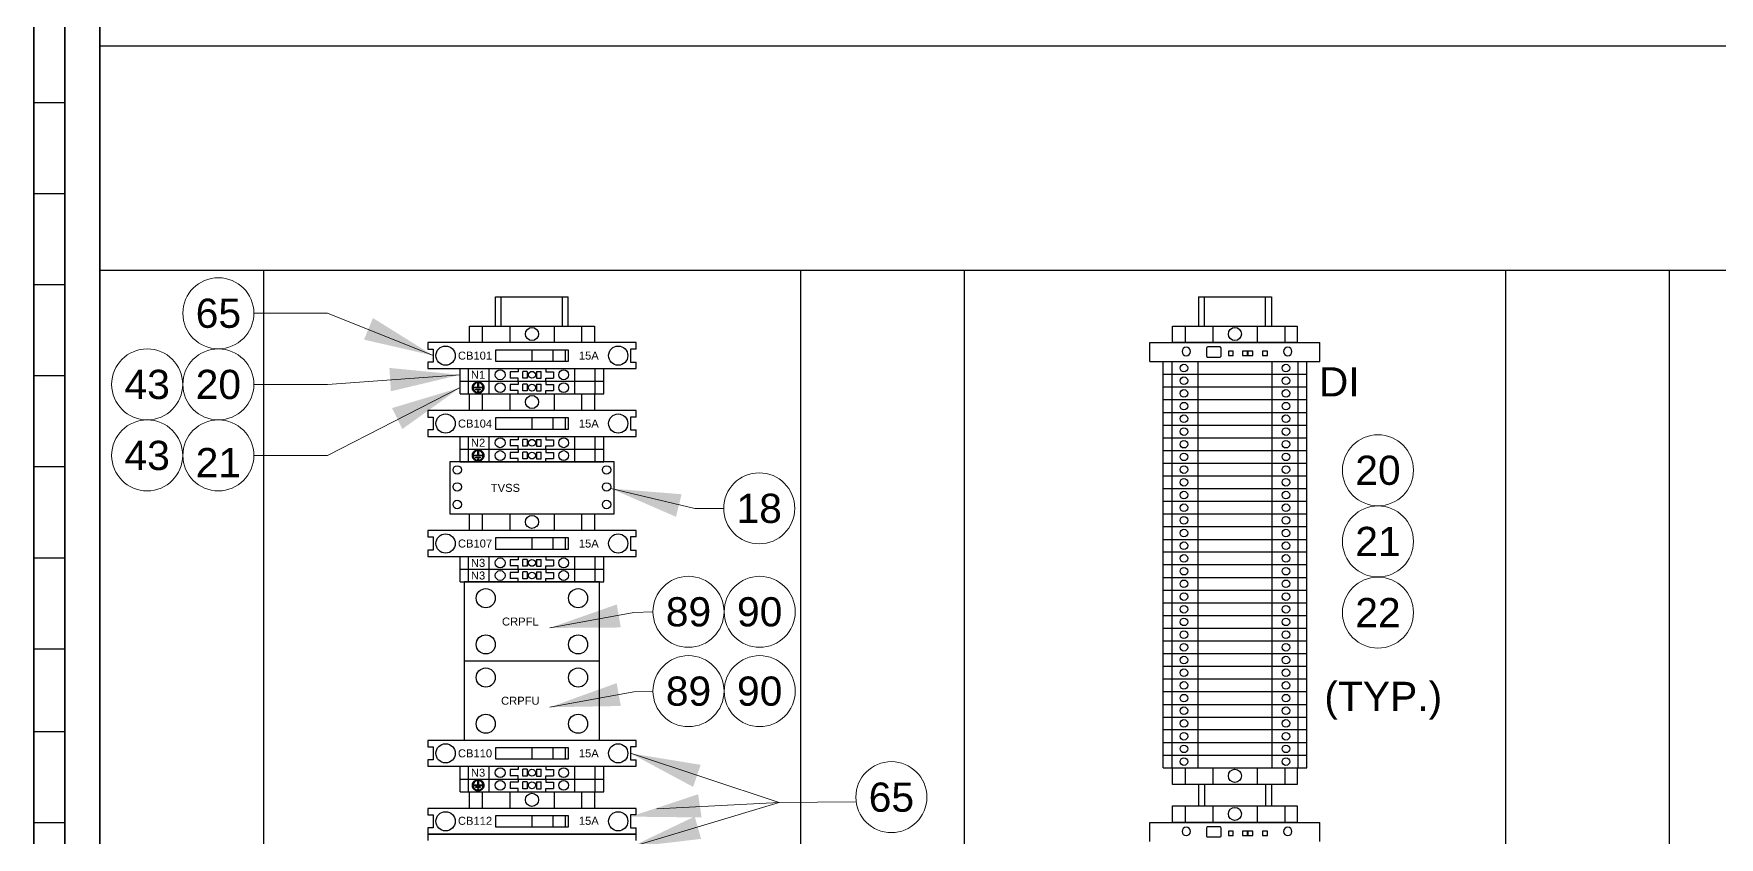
# Paper-space layout '2 DOOR PANEL LAYOUT - A1 Sheet' of a CAD drawing. Extents: x 50 to 825, y 22 to 486.
# Drawn here: x 399.6 to 504.9, y 373.1 to 423.4 of the extents above; entities that cross this region are included whole.
import ezdxf
from ezdxf.enums import TextEntityAlignment as Align

# ---------------------------------------------------------------- set-up
doc = ezdxf.new("R2010")
doc.units = 0
for name, color, linetype, lineweight in [('N-ANNO-TEXT', 2, 'Continuous', 18), ('N-EQPM', 3, 'Continuous', 25), ('N-PANL', 4, 'Continuous', 35)]:
    doc.layers.add(name, color=color, linetype=linetype, lineweight=lineweight)
doc.styles.add('_CGS_2-5_NOTES', font='arial.ttf', dxfattribs={"height": 2.5})
doc.styles.add('T1_2_5', font='arial.ttf', dxfattribs={"height": 2.5})

psp = doc.layouts.new('2 DOOR PANEL LAYOUT - A1 Sheet')

# ---------------------------------------------------------------- linework, layer by layer
at = {"layer": 'N-ANNO-TEXT'}
for p, q in [((438.54, 374.93), (446.17, 375.33)), ((446.17, 375.33), (450.96, 375.37))]:
    psp.add_line(p, q, dxfattribs=at)
for points in [[(424.56, 403.27), (417.96, 405.92), (413.35, 405.92)], [(426.24, 402.07), (417.96, 401.47), (413.35, 401.47)], [(426.24, 401.27), (417.96, 397.03), (413.35, 397.03)], [(435.66, 394.96), (440.9, 393.71), (442.7, 393.72)], [(431.84, 386.24), (437.09, 387.2), (438.29, 387.25)], [(431.84, 381.28), (437.09, 382.24), (438.29, 382.29)], [(436.89, 378.4), (446.17, 375.33), (450.96, 375.37)], [(436.89, 372.53), (446.17, 375.33), (450.96, 375.37)]]:
    psp.add_lwpolyline(points, dxfattribs=at)
for centre in [(411.13, 405.92), (406.68, 401.47), (411.13, 401.47), (406.68, 397.03), (411.13, 397.03), (483.6, 396.1), (444.93, 393.72), (483.6, 391.65), (440.51, 387.25), (444.96, 387.25), (483.6, 387.2), (440.51, 382.29), (444.96, 382.29), (453.19, 375.66)]:
    psp.add_circle(centre, 2.22, dxfattribs=at)
for points in [[(420.23, 404.27), (424.56, 403.27), (420.79, 405.62)], [(421.91, 401.04), (426.24, 402.07), (421.82, 402.5)], [(422.63, 398.68), (426.24, 401.27), (421.98, 399.99)], [(440.08, 394.6), (435.66, 394.96), (439.73, 393.19)], [(436.03, 387.71), (431.84, 386.24), (436.28, 386.27)], [(436.02, 382.79), (431.84, 381.28), (436.28, 381.36)], [(441.27, 377.68), (436.89, 378.4), (440.8, 376.3)], [(441.11, 375.84), (436.89, 374.44), (441.33, 374.39)], [(440.9, 374.45), (436.89, 372.53), (441.3, 373.05)]]:
    psp.add_solid(points, dxfattribs=at)
at = {"layer": 'N-EQPM'}
for p, q in [((403.72, 422.64), (633.47, 422.64)), ((633.47, 408.59), (403.72, 408.59)), ((413.94, 408.59), (413.94, 252.35)), ((447.52, 408.59), (447.52, 259.07)), ((457.74, 408.59), (457.74, 259.07)), ((491.58, 408.59), (491.58, 259.07)), ((501.8, 408.59), (501.8, 252.35)), ((428.45, 405.12), (428.45, 406.95)), ((428.45, 405.12), (428.45, 406.95)), ((428.45, 406.95), (433, 406.95)), ((428.45, 405.12), (428.45, 406.95)), ((428.45, 405.12), (428.45, 406.95)), ((428.45, 406.95), (433, 406.95)), ((428.81, 405.12), (428.81, 406.95)), ((428.81, 405.12), (428.81, 406.95)), ((432.64, 405.12), (432.64, 406.95)), ((432.64, 405.12), (432.64, 406.95)), ((433, 405.12), (433, 406.95)), ((433, 405.12), (433, 406.95)), ((472.38, 406.95), (476.94, 406.95)), ((472.38, 406.95), (472.38, 405.12)), ((472.75, 405.12), (472.75, 406.95)), ((476.57, 405.12), (476.57, 406.95)), ((476.94, 406.95), (476.94, 405.12)), ((427.62, 405.12), (427.62, 404.08)), ((429.34, 405.12), (429.34, 404.08)), ((432.11, 405.12), (432.11, 404.08)), ((433.83, 405.12), (433.83, 404.08)), ((471.55, 405.12), (471.55, 404.08)), ((473.27, 405.12), (473.27, 404.08)), ((476.05, 405.12), (476.05, 404.08)), ((477.77, 405.12), (477.77, 404.08)), ((437.23, 404.08), (424.22, 404.08)), ((424.22, 404.08), (424.22, 403.68)), ((424.22, 403.68), (424.56, 403.68)), ((424.56, 403.68), (424.56, 402.86)), ((430.73, 403.64), (430.73, 402.9)), ((432.03, 403.64), (432.03, 402.9)), ((432.8, 403.64), (432.8, 402.9)), ((437.23, 403.68), (436.89, 403.68)), ((436.89, 403.68), (436.89, 402.86)), ((437.23, 403.68), (437.23, 404.08)), ((424.22, 402.86), (424.22, 402.46)), ((424.56, 402.86), (424.22, 402.86)), ((424.22, 402.46), (437.23, 402.46)), ((429.86, 402.46), (429.86, 402.26)), ((431.59, 402.46), (431.59, 402.26)), ((436.89, 402.86), (437.23, 402.86)), ((437.23, 402.46), (437.23, 402.86)), ((470.71, 402.9), (470.71, 402.1)), ((472.34, 402.9), (472.34, 402.1)), ((429.86, 402.26), (429.37, 402.26)), ((429.37, 402.26), (429.37, 401.87)), ((429.86, 401.87), (429.37, 401.87)), ((429.86, 401.46), (429.37, 401.46)), ((429.37, 401.46), (429.37, 401.08)), ((429.86, 401.67), (429.86, 401.87)), ((429.86, 401.67), (429.86, 401.46)), ((430.43, 402.28), (430.16, 402.28)), ((430.16, 401.85), (430.16, 402.28)), ((430.43, 401.85), (430.16, 401.85)), ((430.43, 401.49), (430.16, 401.49)), ((430.16, 401.06), (430.16, 401.49)), ((430.43, 402.28), (430.43, 401.85)), ((430.43, 401.49), (430.43, 401.06)), ((431.02, 402.28), (431.3, 402.28)), ((431.02, 402.28), (431.02, 401.85)), ((431.02, 401.85), (431.3, 401.85)), ((431.02, 401.49), (431.3, 401.49)), ((431.02, 401.49), (431.02, 401.06)), ((431.3, 401.85), (431.3, 402.28)), ((431.3, 401.06), (431.3, 401.49)), ((431.59, 402.26), (432.08, 402.26)), ((431.59, 401.67), (431.59, 401.87)), ((431.59, 401.87), (432.08, 401.87)), ((431.59, 401.67), (431.59, 401.46)), ((431.59, 401.46), (432.08, 401.46)), ((432.08, 402.26), (432.08, 401.87)), ((432.08, 401.46), (432.08, 401.08)), ((470.71, 402.1), (470.71, 401.31)), ((472.34, 402.1), (472.34, 401.31)), ((427.62, 400.87), (427.62, 399.83)), ((429.34, 400.87), (429.34, 399.83)), ((429.86, 401.08), (429.37, 401.08)), ((429.86, 400.87), (429.86, 401.08)), ((430.43, 401.06), (430.16, 401.06)), ((431.02, 401.06), (431.3, 401.06)), ((431.59, 400.87), (431.59, 401.08)), ((431.59, 401.08), (432.08, 401.08)), ((432.11, 400.87), (432.11, 399.83)), ((433.83, 400.87), (433.83, 399.83)), ((470.71, 401.31), (470.71, 400.52)), ((470.71, 400.52), (470.71, 399.72)), ((472.34, 401.31), (472.34, 400.52)), ((472.34, 400.52), (472.34, 399.72)), ((437.23, 399.83), (424.22, 399.83)), ((424.22, 399.83), (424.22, 399.43)), ((424.22, 399.43), (424.56, 399.43)), ((424.56, 399.43), (424.56, 398.62)), ((430.73, 399.39), (430.73, 398.65)), ((432.03, 399.39), (432.03, 398.65)), ((432.8, 399.39), (432.8, 398.65)), ((437.23, 399.43), (436.89, 399.43)), ((436.89, 399.43), (436.89, 398.62)), ((437.23, 399.43), (437.23, 399.83)), ((470.71, 399.72), (470.71, 398.93)), ((472.34, 399.72), (472.34, 398.93)), ((424.22, 398.62), (424.22, 398.21)), ((424.56, 398.62), (424.22, 398.62)), ((424.22, 398.21), (437.23, 398.21)), ((429.86, 398.21), (429.86, 398.01)), ((431.59, 398.21), (431.59, 398.01)), ((436.89, 398.62), (437.23, 398.62)), ((437.23, 398.21), (437.23, 398.62)), ((470.71, 398.93), (470.71, 398.13)), ((472.34, 398.93), (472.34, 398.13)), ((429.86, 398.01), (429.37, 398.01)), ((429.37, 398.01), (429.37, 397.63)), ((429.86, 397.63), (429.37, 397.63)), ((429.86, 397.21), (429.37, 397.21)), ((429.37, 397.21), (429.37, 396.83)), ((429.86, 397.42), (429.86, 397.63)), ((429.86, 397.42), (429.86, 397.21)), ((430.43, 398.03), (430.16, 398.03)), ((430.16, 397.6), (430.16, 398.03)), ((430.43, 397.6), (430.16, 397.6)), ((430.43, 397.24), (430.16, 397.24)), ((430.16, 396.81), (430.16, 397.24)), ((430.43, 398.03), (430.43, 397.6)), ((430.43, 397.24), (430.43, 396.81)), ((431.02, 398.03), (431.3, 398.03)), ((431.02, 398.03), (431.02, 397.6)), ((431.02, 397.6), (431.3, 397.6)), ((431.02, 397.24), (431.3, 397.24)), ((431.02, 397.24), (431.02, 396.81)), ((431.3, 397.6), (431.3, 398.03)), ((431.3, 396.81), (431.3, 397.24)), ((431.59, 398.01), (432.08, 398.01)), ((431.59, 397.42), (431.59, 397.63)), ((431.59, 397.63), (432.08, 397.63)), ((431.59, 397.42), (431.59, 397.21)), ((431.59, 397.21), (432.08, 397.21)), ((432.08, 398.01), (432.08, 397.63)), ((432.08, 397.21), (432.08, 396.83)), ((470.71, 398.13), (470.71, 397.34)), ((470.71, 397.34), (470.71, 396.55)), ((472.34, 398.13), (472.34, 397.34)), ((472.34, 397.34), (472.34, 396.55)), ((435.87, 396.63), (425.59, 396.63)), ((425.59, 396.63), (425.59, 393.37)), ((429.86, 396.83), (429.37, 396.83)), ((429.86, 396.63), (429.86, 396.83)), ((430.43, 396.81), (430.16, 396.81)), ((431.02, 396.81), (431.3, 396.81)), ((431.59, 396.63), (431.59, 396.83)), ((431.59, 396.83), (432.08, 396.83)), ((435.87, 393.37), (435.87, 396.63)), ((470.71, 396.55), (470.71, 395.75)), ((472.34, 396.55), (472.34, 395.75)), ((470.71, 395.75), (470.71, 394.96)), ((472.34, 395.75), (472.34, 394.96)), ((470.71, 394.96), (470.71, 394.17)), ((470.71, 394.17), (470.71, 393.37)), ((472.34, 394.96), (472.34, 394.17)), ((472.34, 394.17), (472.34, 393.37)), ((425.59, 393.37), (435.87, 393.37)), ((427.62, 393.37), (427.62, 392.33)), ((429.34, 393.37), (429.34, 392.33)), ((432.11, 393.37), (432.11, 392.33)), ((433.83, 393.37), (433.83, 392.33)), ((470.71, 393.37), (470.71, 392.58)), ((472.34, 393.37), (472.34, 392.58)), ((437.23, 392.33), (424.22, 392.33)), ((424.22, 392.33), (424.22, 391.93)), ((424.22, 391.93), (424.56, 391.93)), ((424.56, 391.93), (424.56, 391.11)), ((430.73, 391.89), (430.73, 391.15)), ((432.03, 391.89), (432.03, 391.15)), ((432.8, 391.89), (432.8, 391.15)), ((437.23, 391.93), (436.89, 391.93)), ((436.89, 391.93), (436.89, 391.11)), ((437.23, 391.93), (437.23, 392.33)), ((470.71, 392.58), (470.71, 391.78)), ((472.34, 392.58), (472.34, 391.78)), ((424.22, 391.11), (424.22, 390.71)), ((424.56, 391.11), (424.22, 391.11)), ((436.89, 391.11), (437.23, 391.11)), ((437.23, 390.71), (437.23, 391.11)), ((470.71, 391.78), (470.71, 390.99)), ((470.71, 390.99), (470.71, 390.2)), ((472.34, 391.78), (472.34, 390.99)), ((472.34, 390.99), (472.34, 390.2)), ((424.22, 390.71), (437.23, 390.71)), ((429.86, 390.51), (429.37, 390.51)), ((429.37, 390.51), (429.37, 390.12)), ((429.86, 390.12), (429.37, 390.12)), ((429.86, 390.71), (429.86, 390.51)), ((429.86, 389.92), (429.86, 390.12)), ((429.86, 389.92), (429.86, 389.71)), ((430.43, 390.53), (430.16, 390.53)), ((430.16, 390.1), (430.16, 390.53)), ((430.43, 390.1), (430.16, 390.1)), ((430.43, 390.53), (430.43, 390.1)), ((431.02, 390.53), (431.3, 390.53)), ((431.02, 390.53), (431.02, 390.1)), ((431.02, 390.1), (431.3, 390.1)), ((431.3, 390.1), (431.3, 390.53)), ((431.59, 390.71), (431.59, 390.51)), ((431.59, 390.51), (432.08, 390.51)), ((431.59, 389.92), (431.59, 390.12)), ((431.59, 390.12), (432.08, 390.12)), ((431.59, 389.92), (431.59, 389.71)), ((432.08, 390.51), (432.08, 390.12)), ((470.71, 390.2), (470.71, 389.4)), ((472.34, 390.2), (472.34, 389.4)), ((429.86, 389.71), (429.37, 389.71)), ((429.37, 389.71), (429.37, 389.33)), ((429.86, 389.33), (429.37, 389.33)), ((429.86, 389.12), (429.86, 389.33)), ((430.43, 389.74), (430.16, 389.74)), ((430.16, 389.31), (430.16, 389.74)), ((430.43, 389.31), (430.16, 389.31)), ((430.43, 389.74), (430.43, 389.31)), ((431.02, 389.74), (431.3, 389.74)), ((431.02, 389.74), (431.02, 389.31)), ((431.02, 389.31), (431.3, 389.31)), ((431.3, 389.31), (431.3, 389.74)), ((431.59, 389.71), (432.08, 389.71)), ((431.59, 389.12), (431.59, 389.33)), ((431.59, 389.33), (432.08, 389.33)), ((432.08, 389.71), (432.08, 389.33)), ((470.71, 389.4), (470.71, 388.61)), ((472.34, 389.4), (472.34, 388.61)), ((470.71, 388.61), (470.71, 387.81)), ((470.71, 387.81), (470.71, 387.02)), ((472.34, 388.61), (472.34, 387.81)), ((472.34, 387.81), (472.34, 387.02)), ((470.71, 387.02), (470.71, 386.23)), ((472.34, 387.02), (472.34, 386.23)), ((470.71, 386.23), (470.71, 385.43)), ((472.34, 386.23), (472.34, 385.43)), ((470.71, 385.43), (470.71, 384.64)), ((470.71, 384.64), (470.71, 383.85)), ((472.34, 385.43), (472.34, 384.64)), ((472.34, 384.64), (472.34, 383.85)), ((470.71, 383.85), (470.71, 383.05)), ((472.34, 383.85), (472.34, 383.05)), ((470.71, 383.05), (470.71, 382.26)), ((472.34, 383.05), (472.34, 382.26)), ((470.71, 382.26), (470.71, 381.46)), ((470.71, 381.46), (470.71, 380.67)), ((472.34, 382.26), (472.34, 381.46)), ((472.34, 381.46), (472.34, 380.67)), ((470.71, 380.67), (470.71, 379.88)), ((472.34, 380.67), (472.34, 379.88)), ((470.71, 379.88), (470.71, 379.08)), ((472.34, 379.88), (472.34, 379.08)), ((437.23, 379.21), (424.22, 379.21)), ((424.22, 379.21), (424.22, 378.81)), ((424.22, 378.81), (424.56, 378.81)), ((424.56, 378.81), (424.56, 377.99)), ((430.73, 378.77), (430.73, 378.03)), ((432.03, 378.77), (432.03, 378.03)), ((432.8, 378.77), (432.8, 378.03)), ((437.23, 378.81), (436.89, 378.81)), ((436.89, 378.81), (436.89, 377.99)), ((437.23, 378.81), (437.23, 379.21)), ((470.71, 379.08), (470.71, 378.29)), ((470.71, 378.29), (470.71, 377.49)), ((472.34, 379.08), (472.34, 378.29)), ((472.34, 378.29), (472.34, 377.49)), ((424.22, 377.99), (424.22, 377.59)), ((424.56, 377.99), (424.22, 377.99)), ((424.22, 377.59), (437.23, 377.59)), ((429.86, 377.38), (429.37, 377.38)), ((429.37, 377.38), (429.37, 377)), ((429.86, 377.59), (429.86, 377.38)), ((430.43, 377.4), (430.16, 377.4)), ((430.16, 376.98), (430.16, 377.4)), ((430.43, 377.4), (430.43, 376.98)), ((431.02, 377.4), (431.3, 377.4)), ((431.02, 377.4), (431.02, 376.98)), ((431.3, 376.98), (431.3, 377.4)), ((431.59, 377.59), (431.59, 377.38)), ((431.59, 377.38), (432.08, 377.38)), ((432.08, 377.38), (432.08, 377)), ((436.89, 377.99), (437.23, 377.99)), ((437.23, 377.59), (437.23, 377.99)), ((471.55, 377.49), (471.55, 376.45)), ((473.27, 377.49), (473.27, 376.45)), ((476.05, 377.49), (476.05, 376.45)), ((477.77, 377.49), (477.77, 376.45)), ((429.86, 377), (429.37, 377)), ((429.86, 376.59), (429.37, 376.59)), ((429.37, 376.59), (429.37, 376.2)), ((429.86, 376.2), (429.37, 376.2)), ((429.86, 376.79), (429.86, 377)), ((429.86, 376.79), (429.86, 376.59)), ((429.86, 376), (429.86, 376.2)), ((430.43, 376.98), (430.16, 376.98)), ((430.43, 376.61), (430.16, 376.61)), ((430.16, 376.18), (430.16, 376.61)), ((430.43, 376.18), (430.16, 376.18)), ((430.43, 376.61), (430.43, 376.18)), ((431.02, 376.98), (431.3, 376.98)), ((431.02, 376.61), (431.3, 376.61)), ((431.02, 376.61), (431.02, 376.18)), ((431.02, 376.18), (431.3, 376.18)), ((431.3, 376.18), (431.3, 376.61)), ((431.59, 376.79), (431.59, 377)), ((431.59, 377), (432.08, 377)), ((431.59, 376.79), (431.59, 376.59)), ((431.59, 376.59), (432.08, 376.59)), ((431.59, 376), (431.59, 376.2)), ((431.59, 376.2), (432.08, 376.2)), ((432.08, 376.59), (432.08, 376.2)), ((472.38, 376.45), (472.38, 375.11)), ((472.75, 376.45), (472.75, 375.11)), ((476.57, 376.45), (476.57, 375.11)), ((476.94, 376.45), (476.94, 375.11)), ((427.62, 376), (427.62, 374.96)), ((429.34, 376), (429.34, 374.96)), ((432.11, 376), (432.11, 374.96)), ((433.83, 376), (433.83, 374.96)), ((471.55, 375.11), (471.55, 374.07)), ((473.27, 375.11), (473.27, 374.07)), ((476.05, 375.11), (476.05, 374.07)), ((477.77, 375.11), (477.77, 374.07)), ((437.23, 374.96), (424.22, 374.96)), ((424.22, 374.96), (424.22, 374.56)), ((424.22, 374.56), (424.56, 374.56)), ((424.56, 374.56), (424.56, 373.74)), ((430.73, 374.52), (430.73, 373.78)), ((432.03, 374.52), (432.03, 373.78)), ((432.8, 374.52), (432.8, 373.78)), ((437.23, 374.56), (436.89, 374.56)), ((436.89, 374.56), (436.89, 373.74)), ((437.23, 374.56), (437.23, 374.96)), ((424.22, 373.74), (424.22, 373.34)), ((424.56, 373.74), (424.22, 373.74)), ((424.22, 373.34), (437.23, 373.34)), ((437.23, 373.34), (424.22, 373.34)), ((424.22, 373.34), (424.22, 372.94)), ((436.89, 373.74), (437.23, 373.74)), ((437.23, 373.34), (437.23, 373.74)), ((437.23, 372.94), (437.23, 373.34))]:
    psp.add_line(p, q, dxfattribs=at)
at = {"layer": 'N-EQPM', "ltscale": 10}
for p, q in [((469.35, 402.9), (469.35, 404.08)), ((469.35, 404.08), (479.97, 404.08)), ((479.97, 402.9), (479.97, 404.08)), ((426.24, 402.46), (435.22, 402.46)), ((426.24, 401.67), (426.24, 402.46)), ((426.77, 401.67), (426.77, 402.46)), ((428.05, 401.67), (428.05, 402.46)), ((433.4, 401.67), (433.4, 402.46)), ((434.68, 401.67), (434.68, 402.46)), ((435.22, 401.67), (435.22, 402.46)), ((469.35, 402.9), (479.97, 402.9)), ((470.17, 402.1), (470.17, 402.9)), ((470.17, 402.9), (479.15, 402.9)), ((476.98, 402.1), (476.98, 402.9)), ((478.61, 402.1), (478.61, 402.9)), ((479.15, 402.1), (479.15, 402.9)), ((426.24, 401.67), (435.22, 401.67)), ((426.24, 400.87), (426.24, 401.67)), ((426.24, 401.67), (435.22, 401.67)), ((426.77, 400.87), (426.77, 401.67)), ((428.05, 400.87), (428.05, 401.67)), ((433.4, 400.87), (433.4, 401.67)), ((434.68, 400.87), (434.68, 401.67)), ((435.22, 400.87), (435.22, 401.67)), ((470.17, 401.31), (470.17, 402.1)), ((470.17, 402.1), (479.15, 402.1)), ((470.17, 402.1), (479.15, 402.1)), ((476.98, 401.31), (476.98, 402.1)), ((478.61, 401.31), (478.61, 402.1)), ((479.15, 401.31), (479.15, 402.1)), ((426.24, 400.87), (435.22, 400.87)), ((470.17, 400.52), (470.17, 401.31)), ((470.17, 401.31), (479.15, 401.31)), ((470.17, 401.31), (479.15, 401.31)), ((470.17, 399.72), (470.17, 400.52)), ((470.17, 400.52), (479.15, 400.52)), ((470.17, 400.52), (479.15, 400.52)), ((476.98, 400.52), (476.98, 401.31)), ((476.98, 399.72), (476.98, 400.52)), ((478.61, 400.52), (478.61, 401.31)), ((478.61, 399.72), (478.61, 400.52)), ((479.15, 400.52), (479.15, 401.31)), ((479.15, 399.72), (479.15, 400.52)), ((470.17, 398.93), (470.17, 399.72)), ((470.17, 399.72), (479.15, 399.72)), ((470.17, 399.72), (479.15, 399.72)), ((476.98, 398.93), (476.98, 399.72)), ((478.61, 398.93), (478.61, 399.72)), ((479.15, 398.93), (479.15, 399.72)), ((426.24, 398.21), (435.22, 398.21)), ((426.24, 397.42), (426.24, 398.21)), ((426.77, 397.42), (426.77, 398.21)), ((428.05, 397.42), (428.05, 398.21)), ((433.4, 397.42), (433.4, 398.21)), ((434.68, 397.42), (434.68, 398.21)), ((435.22, 397.42), (435.22, 398.21)), ((470.17, 398.13), (470.17, 398.93)), ((470.17, 398.93), (479.15, 398.93)), ((470.17, 398.93), (479.15, 398.93)), ((476.98, 398.13), (476.98, 398.93)), ((478.61, 398.13), (478.61, 398.93)), ((479.15, 398.13), (479.15, 398.93)), ((426.24, 397.42), (435.22, 397.42)), ((426.24, 396.63), (426.24, 397.42)), ((426.24, 397.42), (435.22, 397.42)), ((426.77, 396.63), (426.77, 397.42)), ((428.05, 396.63), (428.05, 397.42)), ((433.4, 396.63), (433.4, 397.42)), ((434.68, 396.63), (434.68, 397.42)), ((435.22, 396.63), (435.22, 397.42)), ((470.17, 397.34), (470.17, 398.13)), ((470.17, 398.13), (479.15, 398.13)), ((470.17, 398.13), (479.15, 398.13)), ((470.17, 396.55), (470.17, 397.34)), ((470.17, 397.34), (479.15, 397.34)), ((470.17, 397.34), (479.15, 397.34)), ((476.98, 397.34), (476.98, 398.13)), ((476.98, 396.55), (476.98, 397.34)), ((478.61, 397.34), (478.61, 398.13)), ((478.61, 396.55), (478.61, 397.34)), ((479.15, 397.34), (479.15, 398.13)), ((479.15, 396.55), (479.15, 397.34)), ((426.24, 396.63), (435.22, 396.63)), ((470.17, 395.75), (470.17, 396.55)), ((470.17, 396.55), (479.15, 396.55)), ((470.17, 396.55), (479.15, 396.55)), ((476.98, 395.75), (476.98, 396.55)), ((478.61, 395.75), (478.61, 396.55)), ((479.15, 395.75), (479.15, 396.55)), ((470.17, 394.96), (470.17, 395.75)), ((470.17, 395.75), (479.15, 395.75)), ((470.17, 395.75), (479.15, 395.75)), ((476.98, 394.96), (476.98, 395.75)), ((478.61, 394.96), (478.61, 395.75)), ((479.15, 394.96), (479.15, 395.75)), ((470.17, 394.17), (470.17, 394.96)), ((470.17, 394.96), (479.15, 394.96)), ((470.17, 394.96), (479.15, 394.96)), ((470.17, 393.37), (470.17, 394.17)), ((470.17, 394.17), (479.15, 394.17)), ((470.17, 394.17), (479.15, 394.17)), ((476.98, 394.17), (476.98, 394.96)), ((476.98, 393.37), (476.98, 394.17)), ((478.61, 394.17), (478.61, 394.96)), ((478.61, 393.37), (478.61, 394.17)), ((479.15, 394.17), (479.15, 394.96)), ((479.15, 393.37), (479.15, 394.17)), ((470.17, 392.58), (470.17, 393.37)), ((470.17, 393.37), (479.15, 393.37)), ((470.17, 393.37), (479.15, 393.37)), ((476.98, 392.58), (476.98, 393.37)), ((478.61, 392.58), (478.61, 393.37)), ((479.15, 392.58), (479.15, 393.37)), ((470.17, 391.78), (470.17, 392.58)), ((470.17, 392.58), (479.15, 392.58)), ((470.17, 392.58), (479.15, 392.58)), ((476.98, 391.78), (476.98, 392.58)), ((478.61, 391.78), (478.61, 392.58)), ((479.15, 391.78), (479.15, 392.58)), ((470.17, 390.99), (470.17, 391.78)), ((470.17, 391.78), (479.15, 391.78)), ((470.17, 391.78), (479.15, 391.78)), ((470.17, 390.2), (470.17, 390.99)), ((470.17, 390.99), (479.15, 390.99)), ((470.17, 390.99), (479.15, 390.99)), ((476.98, 390.99), (476.98, 391.78)), ((476.98, 390.2), (476.98, 390.99)), ((478.61, 390.99), (478.61, 391.78)), ((478.61, 390.2), (478.61, 390.99)), ((479.15, 390.99), (479.15, 391.78)), ((479.15, 390.2), (479.15, 390.99)), ((426.24, 390.71), (435.22, 390.71)), ((426.24, 389.92), (426.24, 390.71)), ((426.24, 389.92), (435.22, 389.92)), ((426.24, 389.12), (426.24, 389.92)), ((426.24, 389.92), (435.22, 389.92)), ((426.77, 389.92), (426.77, 390.71)), ((426.77, 389.12), (426.77, 389.92)), ((428.05, 389.92), (428.05, 390.71)), ((428.05, 389.12), (428.05, 389.92)), ((433.4, 389.92), (433.4, 390.71)), ((433.4, 389.12), (433.4, 389.92)), ((434.68, 389.92), (434.68, 390.71)), ((434.68, 389.12), (434.68, 389.92)), ((435.22, 389.92), (435.22, 390.71)), ((435.22, 389.12), (435.22, 389.92)), ((470.17, 389.4), (470.17, 390.2)), ((470.17, 390.2), (479.15, 390.2)), ((470.17, 390.2), (479.15, 390.2)), ((476.98, 389.4), (476.98, 390.2)), ((478.61, 389.4), (478.61, 390.2)), ((479.15, 389.4), (479.15, 390.2)), ((426.24, 389.12), (435.22, 389.12)), ((434.94, 389.12), (426.52, 389.12)), ((426.52, 384.17), (426.52, 389.12)), ((434.94, 384.17), (434.94, 389.12)), ((470.17, 388.61), (470.17, 389.4)), ((470.17, 389.4), (479.15, 389.4)), ((470.17, 389.4), (479.15, 389.4)), ((476.98, 388.61), (476.98, 389.4)), ((478.61, 388.61), (478.61, 389.4)), ((479.15, 388.61), (479.15, 389.4)), ((470.17, 387.81), (470.17, 388.61)), ((470.17, 388.61), (479.15, 388.61)), ((470.17, 388.61), (479.15, 388.61)), ((470.17, 387.02), (470.17, 387.81)), ((470.17, 387.81), (479.15, 387.81)), ((470.17, 387.81), (479.15, 387.81)), ((476.98, 387.81), (476.98, 388.61)), ((476.98, 387.02), (476.98, 387.81)), ((478.61, 387.81), (478.61, 388.61)), ((478.61, 387.02), (478.61, 387.81)), ((479.15, 387.81), (479.15, 388.61)), ((479.15, 387.02), (479.15, 387.81)), ((470.17, 386.23), (470.17, 387.02)), ((470.17, 387.02), (479.15, 387.02)), ((470.17, 387.02), (479.15, 387.02)), ((476.98, 386.23), (476.98, 387.02)), ((478.61, 386.23), (478.61, 387.02)), ((479.15, 386.23), (479.15, 387.02)), ((470.17, 385.43), (470.17, 386.23)), ((470.17, 386.23), (479.15, 386.23)), ((470.17, 386.23), (479.15, 386.23)), ((476.98, 385.43), (476.98, 386.23)), ((478.61, 385.43), (478.61, 386.23)), ((479.15, 385.43), (479.15, 386.23)), ((470.17, 384.64), (470.17, 385.43)), ((470.17, 385.43), (479.15, 385.43)), ((470.17, 385.43), (479.15, 385.43)), ((470.17, 383.85), (470.17, 384.64)), ((470.17, 384.64), (479.15, 384.64)), ((470.17, 384.64), (479.15, 384.64)), ((476.98, 384.64), (476.98, 385.43)), ((476.98, 383.85), (476.98, 384.64)), ((478.61, 384.64), (478.61, 385.43)), ((478.61, 383.85), (478.61, 384.64)), ((479.15, 384.64), (479.15, 385.43)), ((479.15, 383.85), (479.15, 384.64)), ((434.94, 384.17), (426.52, 384.17)), ((426.52, 379.21), (426.52, 384.17)), ((434.94, 384.17), (426.52, 384.17)), ((434.94, 379.21), (434.94, 384.17)), ((470.17, 383.05), (470.17, 383.85)), ((470.17, 383.85), (479.15, 383.85)), ((470.17, 383.85), (479.15, 383.85)), ((476.98, 383.05), (476.98, 383.85)), ((478.61, 383.05), (478.61, 383.85)), ((479.15, 383.05), (479.15, 383.85)), ((470.17, 382.26), (470.17, 383.05)), ((470.17, 383.05), (479.15, 383.05)), ((470.17, 383.05), (479.15, 383.05)), ((476.98, 382.26), (476.98, 383.05)), ((478.61, 382.26), (478.61, 383.05)), ((479.15, 382.26), (479.15, 383.05)), ((470.17, 381.46), (470.17, 382.26)), ((470.17, 382.26), (479.15, 382.26)), ((470.17, 382.26), (479.15, 382.26)), ((470.17, 380.67), (470.17, 381.46)), ((470.17, 381.46), (479.15, 381.46)), ((470.17, 381.46), (479.15, 381.46)), ((476.98, 381.46), (476.98, 382.26)), ((476.98, 380.67), (476.98, 381.46)), ((478.61, 381.46), (478.61, 382.26)), ((478.61, 380.67), (478.61, 381.46)), ((479.15, 381.46), (479.15, 382.26)), ((479.15, 380.67), (479.15, 381.46)), ((470.17, 379.88), (470.17, 380.67)), ((470.17, 380.67), (479.15, 380.67)), ((470.17, 380.67), (479.15, 380.67)), ((476.98, 379.88), (476.98, 380.67)), ((478.61, 379.88), (478.61, 380.67)), ((479.15, 379.88), (479.15, 380.67)), ((470.17, 379.08), (470.17, 379.88)), ((470.17, 379.88), (479.15, 379.88)), ((470.17, 379.88), (479.15, 379.88)), ((476.98, 379.08), (476.98, 379.88)), ((478.61, 379.08), (478.61, 379.88)), ((479.15, 379.08), (479.15, 379.88)), ((434.94, 379.21), (426.52, 379.21)), ((470.17, 378.29), (470.17, 379.08)), ((470.17, 379.08), (479.15, 379.08)), ((470.17, 379.08), (479.15, 379.08)), ((470.17, 377.49), (470.17, 378.29)), ((470.17, 378.29), (479.15, 378.29)), ((470.17, 378.29), (479.15, 378.29)), ((476.98, 378.29), (476.98, 379.08)), ((476.98, 377.49), (476.98, 378.29)), ((478.61, 378.29), (478.61, 379.08)), ((478.61, 377.49), (478.61, 378.29)), ((479.15, 378.29), (479.15, 379.08)), ((479.15, 377.49), (479.15, 378.29)), ((426.24, 377.59), (435.22, 377.59)), ((426.24, 376.79), (426.24, 377.59)), ((426.77, 376.79), (426.77, 377.59)), ((428.05, 376.79), (428.05, 377.59)), ((433.4, 376.79), (433.4, 377.59)), ((434.68, 376.79), (434.68, 377.59)), ((435.22, 376.79), (435.22, 377.59)), ((470.17, 377.49), (479.15, 377.49)), ((426.24, 376.79), (435.22, 376.79)), ((426.24, 376.79), (435.22, 376.79)), ((426.24, 376), (426.24, 376.79)), ((426.77, 376), (426.77, 376.79)), ((428.05, 376), (428.05, 376.79)), ((433.4, 376), (433.4, 376.79)), ((434.68, 376), (434.68, 376.79)), ((435.22, 376), (435.22, 376.79)), ((426.24, 376), (435.22, 376)), ((469.35, 372.89), (469.35, 374.07)), ((469.35, 374.07), (479.97, 374.07)), ((479.97, 372.89), (479.97, 374.07))]:
    psp.add_line(p, q, dxfattribs=at)
at = {"layer": 'N-EQPM'}
for points in [[(401.54, 419.08), (399.59, 419.08)], [(401.54, 413.38), (399.59, 413.38)], [(401.54, 407.69), (399.59, 407.69)], [(401.54, 402), (399.59, 402)], [(401.54, 396.31), (399.59, 396.31)], [(401.54, 390.61), (399.59, 390.61)], [(401.54, 384.92), (399.59, 384.92)], [(401.54, 379.75), (399.59, 379.75)], [(401.54, 374.06), (399.59, 374.06)]]:
    psp.add_lwpolyline(points, dxfattribs=at)
for points in [[(426.82, 405.12), (434.63, 405.12), (434.63, 404.08), (426.82, 404.08)], [(470.75, 405.12), (478.56, 405.12), (478.56, 404.08), (470.75, 404.08)], [(428.46, 403.64), (432.99, 403.64), (432.99, 402.9), (428.46, 402.9)], [(426.82, 400.87), (434.63, 400.87), (434.63, 399.83), (426.82, 399.83)], [(428.46, 399.39), (432.99, 399.39), (432.99, 398.65), (428.46, 398.65)], [(426.82, 393.37), (434.63, 393.37), (434.63, 392.33), (426.82, 392.33)], [(428.46, 391.89), (432.99, 391.89), (432.99, 391.15), (428.46, 391.15)], [(428.46, 378.77), (432.99, 378.77), (432.99, 378.03), (428.46, 378.03)], [(470.75, 377.49), (478.56, 377.49), (478.56, 376.45), (470.75, 376.45)], [(426.82, 376), (434.63, 376), (434.63, 374.96), (426.82, 374.96)], [(470.75, 375.11), (478.56, 375.11), (478.56, 374.07), (470.75, 374.07)], [(428.46, 374.52), (432.99, 374.52), (432.99, 373.78), (428.46, 373.78)]]:
    psp.add_lwpolyline(points, close=True, dxfattribs=at)
at = {"layer": 'N-EQPM', "extrusion": (-5.43834e-32, 1.22461e-16, -1), "elevation": -0.57}
for points in [[(-472.96, 403.18), (-472.96, 403.18), (-473.72, 403.18, -0.414214), (-473.79, 403.24), (-473.79, 403.24), (-473.79, 403.74), (-473.79, 403.74, -0.414214), (-473.72, 403.81), (-473.72, 403.81), (-472.96, 403.81), (-472.96, 403.81, -0.414214), (-472.89, 403.74), (-472.89, 403.74), (-472.89, 403.24), (-472.89, 403.24, -0.414214)], [(-472.96, 373.17), (-472.96, 373.17), (-473.72, 373.17, -0.414214), (-473.79, 373.23), (-473.79, 373.23), (-473.79, 373.73), (-473.79, 373.73, -0.414214), (-473.72, 373.8), (-473.72, 373.8), (-472.96, 373.8), (-472.96, 373.8, -0.414214), (-472.89, 373.73), (-472.89, 373.73), (-472.89, 373.23), (-472.89, 373.23, -0.414214)]]:
    psp.add_lwpolyline(points, format="xyb", close=True, dxfattribs=at)
for points in [[(-474.26, 403.54), (-474.26, 403.27), (-474.56, 403.27), (-474.56, 403.54)], [(-475.44, 403.27), (-475.44, 403.54), (-475.13, 403.54), (-475.13, 403.27)], [(-475.47, 403.54), (-475.47, 403.27), (-475.78, 403.27), (-475.78, 403.54)], [(-476.38, 403.54), (-476.38, 403.27), (-476.69, 403.27), (-476.69, 403.54)], [(-474.26, 373.53), (-474.26, 373.26), (-474.56, 373.26), (-474.56, 373.53)], [(-475.44, 373.26), (-475.44, 373.53), (-475.13, 373.53), (-475.13, 373.26)], [(-475.47, 373.53), (-475.47, 373.26), (-475.78, 373.26), (-475.78, 373.53)], [(-476.38, 373.53), (-476.38, 373.26), (-476.69, 373.26), (-476.69, 373.53)]]:
    psp.add_lwpolyline(points, close=True, dxfattribs=at)
at = {"layer": 'N-EQPM', "linetype": 'Continuous'}
for points in [[(427.45, 400.93), (427.43, 400.92), (427.41, 400.92), (427.4, 400.92), (427.38, 400.92), (427.36, 400.92), (427.35, 400.92), (427.33, 400.92), (427.31, 400.92), (427.29, 400.92), (427.28, 400.93), (427.26, 400.93), (427.25, 400.94), (427.23, 400.94), (427.21, 400.95), (427.2, 400.96), (427.18, 400.96), (427.17, 400.97), (427.16, 400.98), (427.14, 400.99), (427.13, 401), (427.12, 401.02), (427.1, 401.03), (427.1, 401.03), (427.09, 401.04), (427.08, 401.05), (427.07, 401.07), (427.06, 401.08), (427.05, 401.1), (427.04, 401.11), (427.04, 401.13), (427.03, 401.14), (427.02, 401.16), (427.02, 401.17), (427.02, 401.19), (427.01, 401.21), (427.01, 401.22), (427.01, 401.24), (427.01, 401.26), (427.01, 401.27), (427.01, 401.29), (427.01, 401.31), (427.01, 401.32), (427.01, 401.34), (427.02, 401.36), (427.02, 401.37), (427.02, 401.39), (427.03, 401.41), (427.04, 401.42), (427.04, 401.44), (427.05, 401.45), (427.06, 401.47), (427.07, 401.48), (427.08, 401.49), (427.09, 401.51), (427.1, 401.52), (427.1, 401.52), (427.12, 401.53), (427.13, 401.54), (427.14, 401.56), (427.16, 401.57), (427.17, 401.57), (427.18, 401.58), (427.2, 401.59), (427.21, 401.6), (427.23, 401.61), (427.25, 401.61), (427.26, 401.62), (427.28, 401.62), (427.29, 401.62), (427.31, 401.63), (427.33, 401.63), (427.35, 401.63), (427.36, 401.63), (427.38, 401.63), (427.4, 401.63), (427.41, 401.63), (427.43, 401.62), (427.45, 401.62), (427.46, 401.62), (427.48, 401.61), (427.49, 401.61), (427.51, 401.6), (427.53, 401.59), (427.54, 401.58), (427.55, 401.57), (427.57, 401.57), (427.58, 401.56), (427.6, 401.54), (427.61, 401.53), (427.62, 401.52), (427.62, 401.52), (427.63, 401.51), (427.64, 401.49), (427.65, 401.48), (427.66, 401.47), (427.67, 401.45), (427.68, 401.44), (427.69, 401.42), (427.69, 401.41), (427.7, 401.39), (427.7, 401.37), (427.71, 401.36), (427.71, 401.34), (427.72, 401.32), (427.72, 401.31), (427.72, 401.29), (427.72, 401.27), (427.72, 401.26), (427.72, 401.24), (427.72, 401.22), (427.71, 401.21), (427.71, 401.19), (427.7, 401.17), (427.7, 401.16), (427.69, 401.14), (427.69, 401.13), (427.68, 401.11), (427.67, 401.1), (427.66, 401.08), (427.65, 401.07), (427.64, 401.05), (427.63, 401.04), (427.62, 401.03), (427.62, 401.03), (427.61, 401.02), (427.6, 401), (427.58, 400.99), (427.57, 400.98), (427.55, 400.97), (427.54, 400.96), (427.53, 400.96), (427.51, 400.95), (427.49, 400.94), (427.48, 400.94), (427.46, 400.93)], [(427.45, 400.98), (427.46, 400.99), (427.47, 400.99), (427.49, 401), (427.5, 401), (427.51, 401.01), (427.53, 401.02), (427.54, 401.03), (427.55, 401.03), (427.56, 401.04), (427.57, 401.05), (427.58, 401.06), (427.58, 401.06), (427.59, 401.08), (427.6, 401.09), (427.61, 401.1), (427.62, 401.11), (427.63, 401.12), (427.63, 401.14), (427.64, 401.15), (427.65, 401.16), (427.65, 401.17), (427.65, 401.19), (427.66, 401.2), (427.66, 401.22), (427.66, 401.23), (427.67, 401.24), (427.67, 401.26), (427.67, 401.27), (427.67, 401.29), (427.67, 401.3), (427.66, 401.32), (427.66, 401.33), (427.66, 401.35), (427.65, 401.36), (427.65, 401.37), (427.65, 401.39), (427.64, 401.4), (427.63, 401.41), (427.63, 401.43), (427.62, 401.44), (427.61, 401.45), (427.6, 401.46), (427.59, 401.47), (427.58, 401.48), (427.58, 401.48), (427.57, 401.49), (427.56, 401.5), (427.55, 401.51), (427.54, 401.52), (427.53, 401.53), (427.51, 401.54), (427.5, 401.55), (427.49, 401.55), (427.47, 401.56), (427.46, 401.56), (427.45, 401.57), (427.43, 401.57), (427.42, 401.57), (427.41, 401.58), (427.39, 401.58), (427.38, 401.58), (427.36, 401.58), (427.35, 401.58), (427.33, 401.58), (427.32, 401.58), (427.3, 401.57), (427.29, 401.57), (427.28, 401.57), (427.26, 401.56), (427.25, 401.56), (427.24, 401.55), (427.22, 401.55), (427.21, 401.54), (427.2, 401.53), (427.19, 401.52), (427.17, 401.51), (427.16, 401.5), (427.15, 401.49), (427.14, 401.48), (427.14, 401.48), (427.13, 401.47), (427.12, 401.46), (427.11, 401.45), (427.11, 401.44), (427.1, 401.43), (427.09, 401.41), (427.09, 401.4), (427.08, 401.39), (427.07, 401.37), (427.07, 401.36), (427.07, 401.35), (427.06, 401.33), (427.06, 401.32), (427.06, 401.3), (427.06, 401.29), (427.06, 401.27), (427.06, 401.26), (427.06, 401.24), (427.06, 401.23), (427.06, 401.22), (427.07, 401.2), (427.07, 401.19), (427.07, 401.17), (427.08, 401.16), (427.09, 401.15), (427.09, 401.14), (427.1, 401.12), (427.11, 401.11), (427.11, 401.1), (427.12, 401.09), (427.13, 401.08), (427.14, 401.06), (427.14, 401.06), (427.15, 401.05), (427.16, 401.04), (427.17, 401.03), (427.19, 401.03), (427.2, 401.02), (427.21, 401.01), (427.22, 401), (427.24, 401), (427.25, 400.99), (427.26, 400.99), (427.28, 400.98), (427.29, 400.98), (427.3, 400.97), (427.32, 400.97), (427.33, 400.97), (427.35, 400.97), (427.36, 400.97), (427.38, 400.97), (427.39, 400.97), (427.41, 400.97), (427.42, 400.97), (427.43, 400.98)], [(427.13, 401.25), (427.13, 401.3), (427.34, 401.3), (427.34, 401.52), (427.39, 401.52), (427.39, 401.3), (427.6, 401.3), (427.6, 401.25)], [(427.23, 401.13), (427.23, 401.18), (427.49, 401.18), (427.49, 401.13)], [(427.34, 401.01), (427.34, 401.06), (427.39, 401.06), (427.39, 401.01)], [(427.45, 396.68), (427.43, 396.67), (427.41, 396.67), (427.4, 396.67), (427.38, 396.67), (427.36, 396.67), (427.35, 396.67), (427.33, 396.67), (427.31, 396.67), (427.29, 396.67), (427.28, 396.68), (427.26, 396.68), (427.25, 396.69), (427.23, 396.69), (427.21, 396.7), (427.2, 396.71), (427.18, 396.72), (427.17, 396.72), (427.16, 396.73), (427.14, 396.74), (427.13, 396.76), (427.12, 396.77), (427.1, 396.78), (427.1, 396.78), (427.09, 396.79), (427.08, 396.81), (427.07, 396.82), (427.06, 396.83), (427.05, 396.85), (427.04, 396.86), (427.04, 396.88), (427.03, 396.89), (427.02, 396.91), (427.02, 396.93), (427.02, 396.94), (427.01, 396.96), (427.01, 396.97), (427.01, 396.99), (427.01, 397.01), (427.01, 397.03), (427.01, 397.04), (427.01, 397.06), (427.01, 397.08), (427.01, 397.09), (427.02, 397.11), (427.02, 397.13), (427.02, 397.14), (427.03, 397.16), (427.04, 397.17), (427.04, 397.19), (427.05, 397.2), (427.06, 397.22), (427.07, 397.23), (427.08, 397.25), (427.09, 397.26), (427.1, 397.27), (427.1, 397.27), (427.12, 397.28), (427.13, 397.3), (427.14, 397.31), (427.16, 397.32), (427.17, 397.33), (427.18, 397.34), (427.2, 397.34), (427.21, 397.35), (427.23, 397.36), (427.25, 397.36), (427.26, 397.37), (427.28, 397.37), (427.29, 397.38), (427.31, 397.38), (427.33, 397.38), (427.35, 397.38), (427.36, 397.38), (427.38, 397.38), (427.4, 397.38), (427.41, 397.38), (427.43, 397.38), (427.45, 397.37), (427.46, 397.37), (427.48, 397.36), (427.49, 397.36), (427.51, 397.35), (427.53, 397.34), (427.54, 397.34), (427.55, 397.33), (427.57, 397.32), (427.58, 397.31), (427.6, 397.3), (427.61, 397.28), (427.62, 397.27), (427.62, 397.27), (427.63, 397.26), (427.64, 397.25), (427.65, 397.23), (427.66, 397.22), (427.67, 397.2), (427.68, 397.19), (427.69, 397.17), (427.69, 397.16), (427.7, 397.14), (427.7, 397.13), (427.71, 397.11), (427.71, 397.09), (427.72, 397.08), (427.72, 397.06), (427.72, 397.04), (427.72, 397.03), (427.72, 397.01), (427.72, 396.99), (427.72, 396.97), (427.71, 396.96), (427.71, 396.94), (427.7, 396.93), (427.7, 396.91), (427.69, 396.89), (427.69, 396.88), (427.68, 396.86), (427.67, 396.85), (427.66, 396.83), (427.65, 396.82), (427.64, 396.81), (427.63, 396.79), (427.62, 396.78), (427.62, 396.78), (427.61, 396.77), (427.6, 396.76), (427.58, 396.74), (427.57, 396.73), (427.55, 396.72), (427.54, 396.72), (427.53, 396.71), (427.51, 396.7), (427.49, 396.69), (427.48, 396.69), (427.46, 396.68)], [(427.45, 396.73), (427.46, 396.74), (427.47, 396.74), (427.49, 396.75), (427.5, 396.75), (427.51, 396.76), (427.53, 396.77), (427.54, 396.78), (427.55, 396.79), (427.56, 396.79), (427.57, 396.8), (427.58, 396.81), (427.58, 396.82), (427.59, 396.83), (427.6, 396.84), (427.61, 396.85), (427.62, 396.86), (427.63, 396.87), (427.63, 396.89), (427.64, 396.9), (427.65, 396.91), (427.65, 396.93), (427.65, 396.94), (427.66, 396.95), (427.66, 396.97), (427.66, 396.98), (427.67, 397), (427.67, 397.01), (427.67, 397.03), (427.67, 397.04), (427.67, 397.05), (427.66, 397.07), (427.66, 397.08), (427.66, 397.1), (427.65, 397.11), (427.65, 397.12), (427.65, 397.14), (427.64, 397.15), (427.63, 397.16), (427.63, 397.18), (427.62, 397.19), (427.61, 397.2), (427.6, 397.21), (427.59, 397.22), (427.58, 397.23), (427.58, 397.24), (427.57, 397.25), (427.56, 397.26), (427.55, 397.27), (427.54, 397.27), (427.53, 397.28), (427.51, 397.29), (427.5, 397.3), (427.49, 397.3), (427.47, 397.31), (427.46, 397.31), (427.45, 397.32), (427.43, 397.32), (427.42, 397.32), (427.41, 397.33), (427.39, 397.33), (427.38, 397.33), (427.36, 397.33), (427.35, 397.33), (427.33, 397.33), (427.32, 397.33), (427.3, 397.32), (427.29, 397.32), (427.28, 397.32), (427.26, 397.31), (427.25, 397.31), (427.24, 397.3), (427.22, 397.3), (427.21, 397.29), (427.2, 397.28), (427.19, 397.27), (427.17, 397.27), (427.16, 397.26), (427.15, 397.25), (427.14, 397.24), (427.14, 397.23), (427.13, 397.22), (427.12, 397.21), (427.11, 397.2), (427.11, 397.19), (427.1, 397.18), (427.09, 397.16), (427.09, 397.15), (427.08, 397.14), (427.07, 397.12), (427.07, 397.11), (427.07, 397.1), (427.06, 397.08), (427.06, 397.07), (427.06, 397.05), (427.06, 397.04), (427.06, 397.03), (427.06, 397.01), (427.06, 397), (427.06, 396.98), (427.06, 396.97), (427.07, 396.95), (427.07, 396.94), (427.07, 396.93), (427.08, 396.91), (427.09, 396.9), (427.09, 396.89), (427.1, 396.87), (427.11, 396.86), (427.11, 396.85), (427.12, 396.84), (427.13, 396.83), (427.14, 396.82), (427.14, 396.81), (427.15, 396.8), (427.16, 396.79), (427.17, 396.79), (427.19, 396.78), (427.2, 396.77), (427.21, 396.76), (427.22, 396.75), (427.24, 396.75), (427.25, 396.74), (427.26, 396.74), (427.28, 396.73), (427.29, 396.73), (427.3, 396.73), (427.32, 396.72), (427.33, 396.72), (427.35, 396.72), (427.36, 396.72), (427.38, 396.72), (427.39, 396.72), (427.41, 396.72), (427.42, 396.73), (427.43, 396.73)], [(427.13, 397), (427.13, 397.05), (427.34, 397.05), (427.34, 397.27), (427.39, 397.27), (427.39, 397.05), (427.6, 397.05), (427.6, 397)], [(427.23, 396.88), (427.23, 396.93), (427.49, 396.93), (427.49, 396.88)], [(427.34, 396.76), (427.34, 396.82), (427.39, 396.82), (427.39, 396.76)], [(427.45, 376.05), (427.43, 376.05), (427.41, 376.05), (427.4, 376.04), (427.38, 376.04), (427.36, 376.04), (427.35, 376.04), (427.33, 376.04), (427.31, 376.05), (427.29, 376.05), (427.28, 376.05), (427.26, 376.06), (427.25, 376.06), (427.23, 376.07), (427.21, 376.07), (427.2, 376.08), (427.18, 376.09), (427.17, 376.1), (427.16, 376.11), (427.14, 376.12), (427.13, 376.13), (427.12, 376.14), (427.1, 376.15), (427.1, 376.15), (427.09, 376.17), (427.08, 376.18), (427.07, 376.19), (427.06, 376.21), (427.05, 376.22), (427.04, 376.24), (427.04, 376.25), (427.03, 376.27), (427.02, 376.28), (427.02, 376.3), (427.02, 376.31), (427.01, 376.33), (427.01, 376.35), (427.01, 376.36), (427.01, 376.38), (427.01, 376.4), (427.01, 376.42), (427.01, 376.43), (427.01, 376.45), (427.01, 376.47), (427.02, 376.48), (427.02, 376.5), (427.02, 376.52), (427.03, 376.53), (427.04, 376.55), (427.04, 376.56), (427.05, 376.58), (427.06, 376.59), (427.07, 376.61), (427.08, 376.62), (427.09, 376.63), (427.1, 376.64), (427.1, 376.65), (427.12, 376.66), (427.13, 376.67), (427.14, 376.68), (427.16, 376.69), (427.17, 376.7), (427.18, 376.71), (427.2, 376.72), (427.21, 376.72), (427.23, 376.73), (427.25, 376.74), (427.26, 376.74), (427.28, 376.75), (427.29, 376.75), (427.31, 376.75), (427.33, 376.75), (427.35, 376.76), (427.36, 376.76), (427.38, 376.76), (427.4, 376.75), (427.41, 376.75), (427.43, 376.75), (427.45, 376.75), (427.46, 376.74), (427.48, 376.74), (427.49, 376.73), (427.51, 376.72), (427.53, 376.72), (427.54, 376.71), (427.55, 376.7), (427.57, 376.69), (427.58, 376.68), (427.6, 376.67), (427.61, 376.66), (427.62, 376.65), (427.62, 376.64), (427.63, 376.63), (427.64, 376.62), (427.65, 376.61), (427.66, 376.59), (427.67, 376.58), (427.68, 376.56), (427.69, 376.55), (427.69, 376.53), (427.7, 376.52), (427.7, 376.5), (427.71, 376.48), (427.71, 376.47), (427.72, 376.45), (427.72, 376.43), (427.72, 376.42), (427.72, 376.4), (427.72, 376.38), (427.72, 376.36), (427.72, 376.35), (427.71, 376.33), (427.71, 376.31), (427.7, 376.3), (427.7, 376.28), (427.69, 376.27), (427.69, 376.25), (427.68, 376.24), (427.67, 376.22), (427.66, 376.21), (427.65, 376.19), (427.64, 376.18), (427.63, 376.17), (427.62, 376.15), (427.62, 376.15), (427.61, 376.14), (427.6, 376.13), (427.58, 376.12), (427.57, 376.11), (427.55, 376.1), (427.54, 376.09), (427.53, 376.08), (427.51, 376.07), (427.49, 376.07), (427.48, 376.06), (427.46, 376.06)], [(427.45, 376.11), (427.46, 376.11), (427.47, 376.12), (427.49, 376.12), (427.5, 376.13), (427.51, 376.13), (427.53, 376.14), (427.54, 376.15), (427.55, 376.16), (427.56, 376.17), (427.57, 376.18), (427.58, 376.19), (427.58, 376.19), (427.59, 376.2), (427.6, 376.21), (427.61, 376.22), (427.62, 376.23), (427.63, 376.25), (427.63, 376.26), (427.64, 376.27), (427.65, 376.29), (427.65, 376.3), (427.65, 376.31), (427.66, 376.33), (427.66, 376.34), (427.66, 376.36), (427.67, 376.37), (427.67, 376.38), (427.67, 376.4), (427.67, 376.41), (427.67, 376.43), (427.66, 376.44), (427.66, 376.46), (427.66, 376.47), (427.65, 376.48), (427.65, 376.5), (427.65, 376.51), (427.64, 376.52), (427.63, 376.54), (427.63, 376.55), (427.62, 376.56), (427.61, 376.57), (427.6, 376.59), (427.59, 376.6), (427.58, 376.61), (427.58, 376.61), (427.57, 376.62), (427.56, 376.63), (427.55, 376.64), (427.54, 376.65), (427.53, 376.66), (427.51, 376.66), (427.5, 376.67), (427.49, 376.68), (427.47, 376.68), (427.46, 376.69), (427.45, 376.69), (427.43, 376.7), (427.42, 376.7), (427.41, 376.7), (427.39, 376.7), (427.38, 376.7), (427.36, 376.7), (427.35, 376.7), (427.33, 376.7), (427.32, 376.7), (427.3, 376.7), (427.29, 376.7), (427.28, 376.69), (427.26, 376.69), (427.25, 376.68), (427.24, 376.68), (427.22, 376.67), (427.21, 376.66), (427.2, 376.66), (427.19, 376.65), (427.17, 376.64), (427.16, 376.63), (427.15, 376.62), (427.14, 376.61), (427.14, 376.61), (427.13, 376.6), (427.12, 376.59), (427.11, 376.57), (427.11, 376.56), (427.1, 376.55), (427.09, 376.54), (427.09, 376.52), (427.08, 376.51), (427.07, 376.5), (427.07, 376.48), (427.07, 376.47), (427.06, 376.46), (427.06, 376.44), (427.06, 376.43), (427.06, 376.41), (427.06, 376.4), (427.06, 376.38), (427.06, 376.37), (427.06, 376.36), (427.06, 376.34), (427.07, 376.33), (427.07, 376.31), (427.07, 376.3), (427.08, 376.29), (427.09, 376.27), (427.09, 376.26), (427.1, 376.25), (427.11, 376.23), (427.11, 376.22), (427.12, 376.21), (427.13, 376.2), (427.14, 376.19), (427.14, 376.19), (427.15, 376.18), (427.16, 376.17), (427.17, 376.16), (427.19, 376.15), (427.2, 376.14), (427.21, 376.13), (427.22, 376.13), (427.24, 376.12), (427.25, 376.12), (427.26, 376.11), (427.28, 376.11), (427.29, 376.1), (427.3, 376.1), (427.32, 376.1), (427.33, 376.1), (427.35, 376.09), (427.36, 376.09), (427.38, 376.09), (427.39, 376.1), (427.41, 376.1), (427.42, 376.1), (427.43, 376.1)], [(427.13, 376.37), (427.13, 376.43), (427.34, 376.43), (427.34, 376.65), (427.39, 376.65), (427.39, 376.43), (427.6, 376.43), (427.6, 376.37)], [(427.23, 376.26), (427.23, 376.31), (427.49, 376.31), (427.49, 376.26)], [(427.34, 376.14), (427.34, 376.19), (427.39, 376.19), (427.39, 376.14)]]:
    psp.add_lwpolyline(points, close=True, dxfattribs=at)
at = {"layer": 'N-EQPM'}
for centre, radius in [((430.73, 404.62), 0.41), ((474.66, 404.62), 0.41), ((425.33, 403.27), 0.601), ((436.12, 403.27), 0.601), ((471.47, 402.49), 0.237), ((477.85, 402.49), 0.237), ((428.74, 402.07), 0.308), ((428.74, 401.27), 0.308), ((430.73, 402.07), 0.214), ((430.73, 401.27), 0.214), ((432.71, 402.07), 0.308), ((432.71, 401.27), 0.308), ((471.47, 401.7), 0.237), ((477.85, 401.7), 0.237), ((430.73, 400.37), 0.41), ((471.47, 400.91), 0.237), ((471.47, 400.11), 0.237), ((477.85, 400.91), 0.237), ((477.85, 400.11), 0.237), ((425.33, 399.02), 0.601), ((436.12, 399.02), 0.601), ((471.47, 399.32), 0.237), ((477.85, 399.32), 0.237), ((471.47, 398.52), 0.237), ((477.85, 398.52), 0.237), ((428.74, 397.82), 0.308), ((428.74, 397.02), 0.308), ((430.73, 397.82), 0.214), ((430.73, 397.02), 0.214), ((432.71, 397.82), 0.308), ((432.71, 397.02), 0.308), ((471.47, 397.73), 0.237), ((471.47, 396.94), 0.237), ((477.85, 397.73), 0.237), ((477.85, 396.94), 0.237), ((426.06, 396.12), 0.264), ((435.39, 396.12), 0.264), ((471.47, 396.14), 0.237), ((477.85, 396.14), 0.237), ((426.06, 395.06), 0.264), ((435.39, 395.06), 0.264), ((471.47, 395.35), 0.237), ((477.85, 395.35), 0.237), ((426.06, 393.96), 0.264), ((435.39, 393.96), 0.264), ((471.47, 394.55), 0.237), ((471.47, 393.76), 0.237), ((477.85, 394.55), 0.237), ((477.85, 393.76), 0.237), ((430.73, 392.87), 0.41), ((471.47, 392.97), 0.237), ((477.85, 392.97), 0.237), ((425.33, 391.52), 0.601), ((436.12, 391.52), 0.601), ((471.47, 392.17), 0.237), ((477.85, 392.17), 0.237), ((471.47, 391.38), 0.237), ((471.47, 390.59), 0.237), ((477.85, 391.38), 0.237), ((477.85, 390.59), 0.237), ((428.74, 390.31), 0.308), ((428.74, 389.52), 0.308), ((430.73, 390.31), 0.214), ((432.71, 390.31), 0.308), ((432.71, 389.52), 0.308), ((471.47, 389.79), 0.237), ((477.85, 389.79), 0.237), ((430.73, 389.52), 0.214), ((471.47, 389), 0.237), ((477.85, 389), 0.237), ((427.84, 388.1), 0.598), ((433.61, 388.1), 0.598), ((471.47, 388.2), 0.237), ((477.85, 388.2), 0.237), ((471.47, 387.41), 0.237), ((471.47, 386.62), 0.237), ((477.85, 387.41), 0.237), ((477.85, 386.62), 0.237), ((427.84, 385.21), 0.598), ((433.61, 385.21), 0.598), ((471.47, 385.82), 0.237), ((477.85, 385.82), 0.237), ((471.47, 385.03), 0.237), ((477.85, 385.03), 0.237), ((427.84, 383.14), 0.598), ((433.61, 383.14), 0.598), ((471.47, 384.23), 0.237), ((471.47, 383.44), 0.237), ((477.85, 384.23), 0.237), ((477.85, 383.44), 0.237), ((471.47, 382.65), 0.237), ((477.85, 382.65), 0.237), ((471.47, 381.85), 0.237), ((477.85, 381.85), 0.237), ((427.84, 380.25), 0.598), ((433.61, 380.25), 0.598), ((471.47, 381.06), 0.237), ((471.47, 380.27), 0.237), ((477.85, 381.06), 0.237), ((477.85, 380.27), 0.237), ((471.47, 379.47), 0.237), ((477.85, 379.47), 0.237), ((425.33, 378.4), 0.601), ((436.12, 378.4), 0.601), ((471.47, 378.68), 0.237), ((477.85, 378.68), 0.237), ((428.74, 377.19), 0.308), ((430.73, 377.19), 0.214), ((432.71, 377.19), 0.308), ((471.47, 377.88), 0.237), ((474.66, 376.99), 0.41), ((477.85, 377.88), 0.237), ((428.74, 376.4), 0.308), ((430.73, 376.4), 0.214), ((432.71, 376.4), 0.308), ((430.73, 375.49), 0.41), ((474.66, 374.61), 0.41), ((425.33, 374.15), 0.601), ((436.12, 374.15), 0.601)]:
    psp.add_circle(centre, radius, dxfattribs=at)
at = {"layer": 'N-EQPM', "extrusion": (-5.43834e-32, 1.22461e-16, -1)}
for centre in [(-471.62, 403.53, -0.57), (-477.96, 403.53, -0.57), (-471.62, 373.52, -0.57), (-477.96, 373.52, -0.57)]:
    psp.add_circle(centre, 0.264, dxfattribs=at)
at = {"layer": 'N-PANL'}
for p, q in [((399.59, 467.01), (399.59, 228.98)), ((399.59, 258.92), (399.59, 453.24)), ((401.54, 252.35), (401.54, 453.24)), ((401.54, 453.24), (401.54, 252.35)), ((403.72, 252.35), (403.72, 451.06))]:
    psp.add_line(p, q, dxfattribs=at)
psp.add_lwpolyline([(403.72, 451.06), (633.47, 451.06), (633.47, 252.35), (403.72, 252.35)], close=True, dxfattribs=at)

# ---------------------------------------------------------------- texts
at = {"layer": 'N-ANNO-TEXT', "style": 'T1_2_5'}
for s, p in [('65', (411.13, 405.92)), ('43', (406.68, 401.47)), ('20', (411.13, 401.47)), ('DI', (481.18, 401.63)), ('43', (406.68, 397.03)), ('21', (411.13, 396.58)), ('20', (483.6, 396.1)), ('18', (444.93, 393.72)), ('21', (483.6, 391.65)), ('89', (440.51, 387.25)), ('90', (444.96, 387.25)), ('22', (483.6, 387.2)), ('89', (440.51, 382.29)), ('90', (444.96, 382.29)), ('(TYP.)', (483.93, 381.96)), ('65', (453.19, 375.66))]:
    psp.add_text(s, height=1.825, dxfattribs=at).set_placement(p, align=Align.MIDDLE_CENTER)
at = {"layer": 'N-EQPM', "style": '_CGS_2-5_NOTES'}
for s, p in [('CB101', (427.17, 403.27)), ('15A', (434.28, 403.27)), ('N1', (427.36, 402.07)), ('CB104', (427.17, 399.02)), ('15A', (434.28, 399.02)), ('N2', (427.36, 397.82)), ('TVSS', (429.07, 395)), ('CB107', (427.17, 391.52)), ('15A', (434.28, 391.52)), ('N3', (427.36, 390.31)), ('N3', (427.36, 389.52)), ('CRPFL', (430, 386.64)), ('CRPFU', (430, 381.69)), ('CB110', (427.17, 378.4)), ('15A', (434.28, 378.4)), ('N3', (427.36, 377.19)), ('CB112', (427.17, 374.18)), ('15A', (434.28, 374.18))]:
    psp.add_text(s, height=0.5, dxfattribs=at).set_placement(p, align=Align.MIDDLE_CENTER)

doc.saveas('drawing.dxf')
